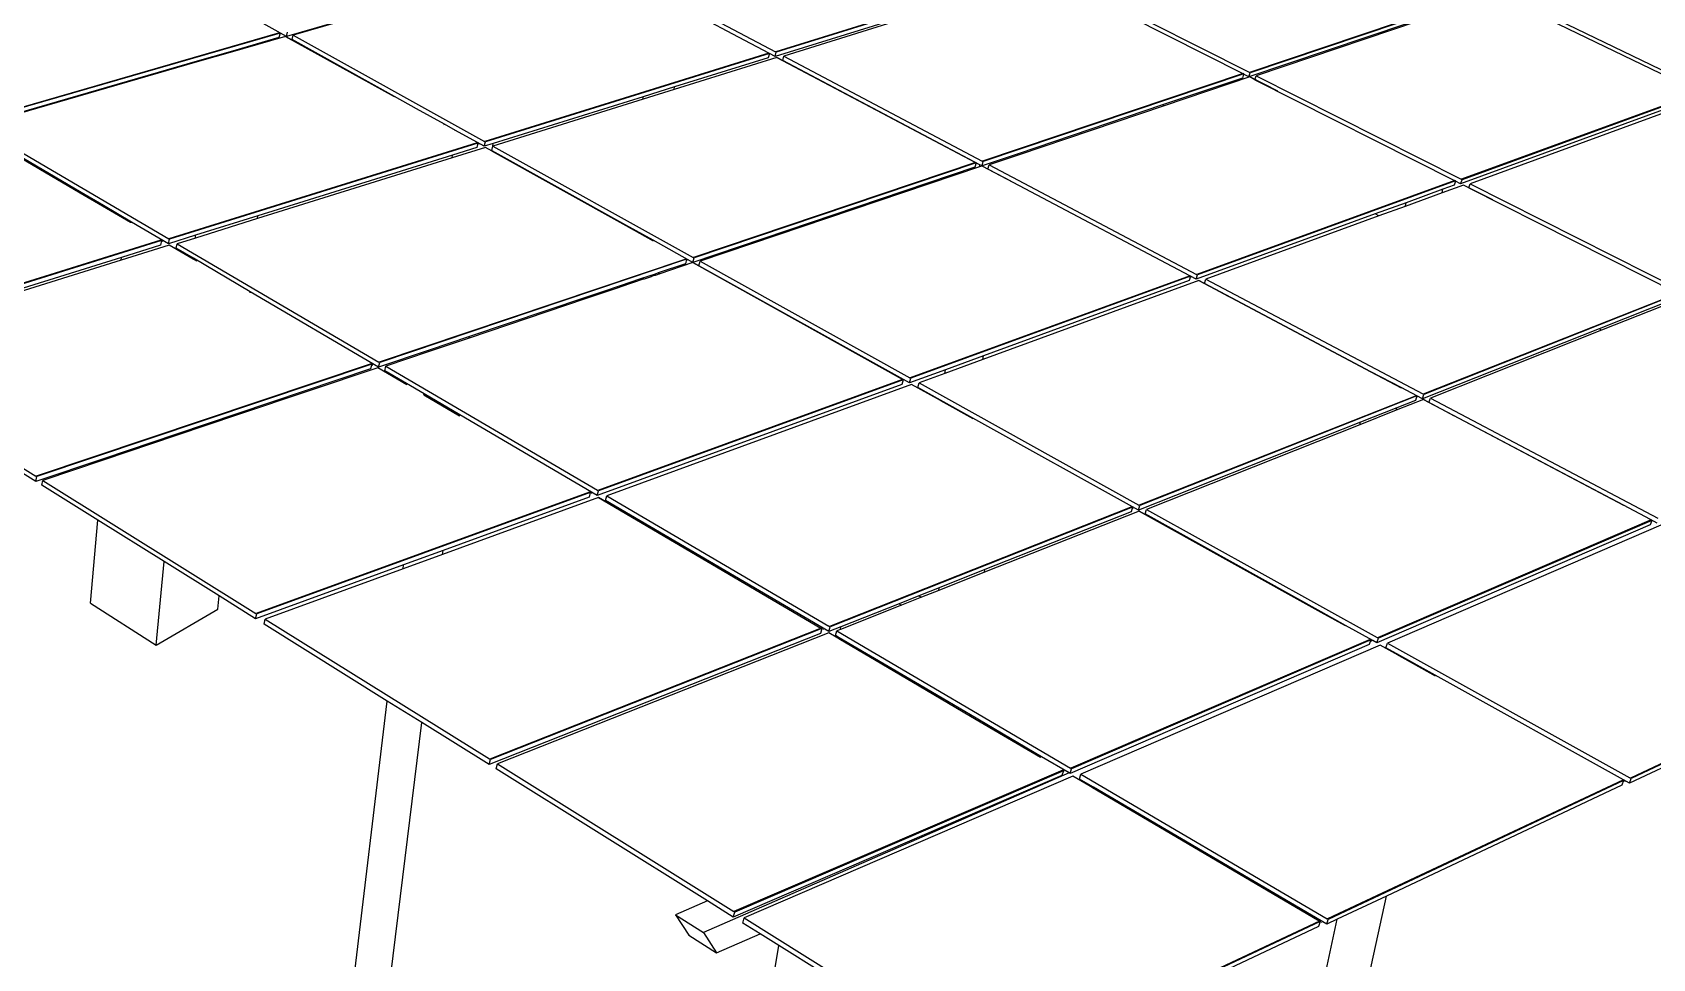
# Model space of a CAD drawing. Header units: inches. Extents: x -1925 to 2960, y -1726 to 1726.
# Drawn here: x 650 to 1847, y -549 to 135 of the extents above; entities that cross this region are included whole.
import ezdxf

# ---------------------------------------------------------------- set-up
doc = ezdxf.new("R2010")
doc.units = ezdxf.units.IN
doc.header["$MEASUREMENT"] = 0

msp = doc.modelspace()

# ---------------------------------------------------------------- linework, layer by layer
for p, q in [((1048.9, 193.5), (837.9, 132.5)), ((1053.8, 194.5), (842.8, 133.4)), ((1058.9, 195.3), (1199.3, 121.1)), ((1393.6, 181.4), (1199.5, 121)), ((1394, 181.2), (1199.9, 120.8)), ((1403.5, 176.4), (1544.6, 105.1)), ((1404.4, 179.2), (1549.4, 106)), ((1333.6, 159.6), (1199.1, 117.6)), ((1335.8, 158.5), (1205.5, 117.8)), ((1727.8, 165.9), (1549.6, 105.9)), ((1728.2, 165.6), (1550.1, 105.6)), ((1736.3, 161.7), (1881.9, 91.2)), ((1737.1, 164.3), (1886.5, 92)), ((837.9, 132.5), (799.4, 153.9)), ((1167.8, 134.2), (1147.4, 145)), ((1694.9, 151.7), (1549.1, 102.6)), ((1694.7, 150.7), (1554.5, 103.4)), ((832.8, 135), (604.2, 69.1)), ((833.2, 134.8), (604.7, 68.9)), ((837.3, 132.5), (796.2, 120.6)), ((833.2, 134.8), (832.4, 131.6)), ((832.6, 135.1), (832.8, 135)), ((832.8, 135), (833.1, 134.9)), ((833.1, 134.9), (833.2, 134.8)), ((833.2, 134.8), (833.4, 134.7)), ((833.9, 134.4), (834, 134.4)), ((837.3, 132.5), (917.4, 88)), ((837.3, 132.5), (837.3, 132.5)), ((856.7, 121.7), (837.3, 132.5)), ((837.9, 132.5), (838.7, 135.7)), ((842.1, 130.2), (842.8, 133.4)), ((842.8, 133.4), (984.2, 54.9)), ((1167.7, 134.2), (1167.8, 134.2)), ((1199.1, 117.6), (1167.8, 134.2)), ((796.2, 121.1), (772, 114.1)), ((796.2, 120.6), (772, 113.6)), ((832.4, 131.6), (796.2, 121.1)), ((796.2, 120.6), (796.2, 121.1)), ((917.7, 88.1), (842.1, 130.2)), ((1194.3, 120.1), (984.4, 54.8)), ((1194.8, 119.9), (984.9, 54.5)), ((1194.8, 119.9), (1193.9, 116.7)), ((1194.2, 120.2), (1194.3, 120.1)), ((1194.3, 120.1), (1194.7, 119.9)), ((1194.7, 119.9), (1194.8, 119.9)), ((1194.8, 119.9), (1195, 119.8)), ((1199.1, 117.6), (1199.9, 120.8)), ((1199.5, 121), (1199.3, 121.1)), ((1199.9, 120.8), (1199.5, 121)), ((772, 114.1), (603.9, 65.5)), ((772, 113.6), (608.8, 66.4)), ((772, 113.6), (772, 114.1)), ((1200.4, 116.9), (1124.4, 93.2)), ((1193.9, 116.7), (1124.7, 95.1)), ((1195.5, 119.5), (1195.6, 119.4)), ((1200.4, 116.9), (1347, 39.4)), ((1200.4, 116.9), (1200.4, 116.9)), ((1220.4, 106.3), (1200.4, 116.9)), ((1204.6, 114.7), (1205.5, 117.8)), ((1350.3, 37.6), (1204.6, 114.7)), ((1205.5, 117.8), (1352.1, 40.3)), ((1544.8, 105), (1352.3, 40.2)), ((1545.3, 104.8), (1352.8, 40)), ((1544.3, 101.7), (1485.3, 81.8)), ((1549.7, 102.5), (1486.5, 81.2)), ((1545.2, 104.6), (1544.3, 101.7)), ((1544.6, 105.1), (1544.8, 105)), ((1544.6, 105.1), (1544.6, 105.1)), ((1544.8, 105), (1544.8, 105)), ((1544.8, 105), (1545.3, 104.8)), ((1545.3, 104.8), (1545.2, 104.6)), ((1549.1, 102.6), (1545.2, 104.6)), ((1545.3, 104.8), (1545.5, 104.7)), ((1546, 104.4), (1546.1, 104.3)), ((1549.1, 102.6), (1550.1, 105.6)), ((1549.6, 105.9), (1549.4, 106)), ((1550.1, 105.6), (1549.6, 105.9)), ((1553.6, 100.5), (1549.7, 102.5)), ((1549.7, 102.5), (1549.7, 102.5)), ((1570.4, 92), (1549.7, 102.5)), ((1553.6, 100.5), (1554.5, 103.4)), ((1553.6, 100.5), (1701, 26)), ((1554.5, 103.4), (1705.9, 27)), ((917.7, 88.1), (917.4, 88)), ((934.1, 79), (917.7, 88.1)), ((1101.4, 86), (990.5, 51.4)), ((1101.6, 87.9), (990.7, 53.3)), ((1124.4, 93.2), (1101.4, 86)), ((1101.4, 86), (1101.6, 87.9)), ((1124.7, 95.1), (1101.6, 87.9)), ((1124.4, 93.2), (1124.7, 95.1)), ((1881.6, 87.8), (1705.5, 23.5)), ((1882.1, 91.1), (1706.1, 26.9)), ((1882.6, 90.8), (1706.6, 26.6)), ((1888.5, 88), (1712.6, 23.6)), ((934.1, 79), (933.8, 78.9)), ((954.7, 67.6), (934.1, 79)), ((1486.5, 81.2), (1378.5, 44.8)), ((1485.3, 81.8), (1378.6, 45.8)), ((1486.5, 81.2), (1485.3, 81.8)), ((602.9, 65.4), (685.5, 16.9)), ((686.3, 17.1), (608.1, 63.1)), ((608.8, 66.4), (750.9, -17)), ((954.3, 67.5), (954.7, 67.6)), ((962.8, 63), (954.7, 67.6)), ((962.8, 62.7), (962.8, 63)), ((984, 51.3), (962.8, 63)), ((978.9, 53.8), (751.1, -17.1)), ((979.3, 53.5), (751.5, -17.3)), ((985, 50.4), (960.4, 42.8)), ((978.5, 50.3), (960.6, 44.7)), ((979.3, 53.5), (978.5, 50.3)), ((978.7, 53.9), (978.9, 53.8)), ((978.9, 53.8), (979.2, 53.6)), ((979.2, 53.6), (979.3, 53.5)), ((979.3, 53.5), (979.6, 53.4)), ((980, 53.1), (980.2, 53.1)), ((984, 51.3), (984.9, 54.5)), ((990.7, 53.3), (984, 51.3)), ((984.4, 54.8), (984.2, 54.9)), ((984.9, 54.5), (984.4, 54.8)), ((990, 47.6), (985, 50.4)), ((985, 50.4), (985, 50.4)), ((1005.2, 39.2), (985, 50.4)), ((989.6, 48.1), (990.5, 51.3)), ((990, 47.9), (989.6, 48.1)), ((990, 47.6), (990, 47.9)), ((1088.7, -6.9), (990, 47.9)), ((990.5, 51.3), (990.7, 53.3)), ((990.5, 51.3), (990.5, 51.4)), ((990.5, 51.4), (1138.4, -30.8)), ((960.4, 42.8), (816.6, -2.1)), ((960.6, 44.7), (816.8, -0.1)), ((960.4, 42.8), (960.6, 44.7)), ((990, 47.6), (1088.7, -7.2)), ((1347.2, 39.3), (1138.6, -30.9)), ((1347.6, 39), (1139.1, -31.2)), ((1350.1, 36), (1143.6, -33.7)), ((1347.6, 39), (1346.7, 35.8)), ((1347, 39.3), (1347.2, 39.3)), ((1347.2, 39.3), (1347.5, 39.1)), ((1347.5, 39.1), (1347.6, 39)), ((1347.6, 39), (1347.9, 38.9)), ((1348.4, 38.6), (1348.5, 38.5)), ((1350.1, 36), (1350.3, 37.6)), ((1352.1, 36.6), (1350.1, 36)), ((1351.9, 36.8), (1350.3, 37.6)), ((1378.6, 45.8), (1351.9, 36.8)), ((1351.9, 36.8), (1352.8, 40)), ((1352.3, 40.2), (1352.1, 40.3)), ((1352.1, 36.6), (1352.1, 36.6)), ((1373.1, 25.5), (1352.1, 36.6)), ((1352.8, 40), (1352.3, 40.2)), ((1356.3, 34.4), (1357.3, 37.6)), ((1378.5, 44.8), (1357.3, 37.6)), ((1357.3, 37.6), (1510.5, -43.4)), ((1378.5, 44.8), (1378.6, 45.8)), ((1346.7, 35.8), (1138.2, -34.5)), ((1375, 24.6), (1356.3, 34.4)), ((1375, 24.5), (1375, 24.6)), ((1510.2, -47), (1375, 24.6)), ((1701.3, 25.9), (1510.7, -43.5)), ((1701.7, 25.7), (1511.2, -43.7)), ((1701.7, 25.5), (1700.7, 22.6)), ((1701.1, 26), (1701.3, 25.9)), ((1701.3, 25.9), (1701.6, 25.7)), ((1701.6, 25.7), (1701.7, 25.7)), ((1701.7, 25.7), (1701.7, 25.5)), ((1701.7, 25.7), (1702, 25.6)), ((1705.5, 23.5), (1701.7, 25.5)), ((1702.5, 25.3), (1702.7, 25.2)), ((1705.5, 23.5), (1706.6, 26.6)), ((1706.1, 26.9), (1705.9, 27)), ((1706.6, 26.6), (1706.1, 26.9)), ((686.3, 17.1), (685.5, 16.9)), ((685.5, 16.9), (702, 7.2)), ((702.8, 7.5), (686.3, 17.1)), ((1692, 16.9), (1664.7, 6.9)), ((1692.5, 19.6), (1665.3, 9.6)), ((1707.7, 22.6), (1692, 16.9)), ((1692, 16.9), (1692.5, 19.6)), ((1700.7, 22.6), (1692.5, 19.6)), ((1711.6, 20.7), (1707.7, 22.6)), ((1707.7, 22.6), (1707.7, 22.6)), ((1729.4, 11.7), (1707.7, 22.6)), ((1711.6, 20.7), (1712.6, 23.6)), ((1711.6, 20.7), (1865.9, -57.3)), ((1712.6, 23.6), (1870.7, -56.2)), ((702.8, 7.5), (702, 7.2)), ((702, 7.2), (722.7, -4.9)), ((723.5, -4.7), (702.8, 7.5)), ((1642.4, 1.3), (1510.2, -47)), ((1665.3, 9.6), (1642.4, 1.3)), ((1645.2, -0.2), (1642.4, 1.3)), ((1664.7, 6.9), (1645.2, -0.2)), ((1664.7, 6.9), (1665.3, 9.6)), ((722.7, -4.9), (723.5, -4.7)), ((750.7, -20.7), (723.5, -4.7)), ((816.6, -2.1), (770.6, -16.5)), ((816.8, -0.1), (770.8, -14.5)), ((816.6, -2.1), (816.8, -0.1)), ((1088.7, -7.2), (1088.7, -6.9)), ((1108.9, -18.2), (1088.7, -6.9)), ((1088.7, -7.2), (1108.9, -18.5)), ((1645.2, -0.2), (1517.3, -47)), ((745.2, -18.1), (497.1, -95.3)), ((745.6, -18.4), (497.6, -95.6)), ((751.3, -21.7), (715.8, -32.8)), ((744.8, -21.8), (715.9, -30.8)), ((745.6, -18.4), (744.8, -21.8)), ((745, -18.1), (745.2, -18.1)), ((745.2, -18.1), (745.5, -18.3)), ((745.5, -18.3), (745.6, -18.4)), ((745.6, -18.4), (745.8, -18.5)), ((746.3, -18.8), (746.5, -18.9)), ((770.8, -14.5), (750.7, -20.7)), ((750.7, -20.7), (751.5, -17.3)), ((751.1, -17.1), (750.9, -17)), ((751.5, -17.3), (751.1, -17.1)), ((769.1, -32.2), (751.3, -21.7)), ((751.3, -21.7), (751.3, -21.7)), ((771.6, -33.7), (751.3, -21.7)), ((756.4, -24), (757.2, -20.7)), ((770.6, -16.5), (757.2, -20.7)), ((757.2, -20.7), (906.1, -108.1)), ((770.6, -16.5), (770.8, -14.5)), ((1108.9, -18.5), (1108.9, -18.2)), ((1138.2, -34.5), (1108.9, -18.2)), ((715.8, -32.8), (525.5, -92.2)), ((715.9, -30.8), (525.6, -90.1)), ((715.8, -32.8), (715.9, -30.8)), ((769.2, -31.5), (756.4, -24)), ((769.1, -32.2), (769.2, -31.5)), ((811.1, -56.2), (769.2, -31.5)), ((1133.1, -32), (906.4, -108.2)), ((1133.6, -32.2), (906.8, -108.5)), ((1132.7, -35.5), (1112.7, -42.2)), ((1138.1, -34.7), (1113.9, -42.9)), ((1133.6, -32.2), (1132.7, -35.5)), ((1132.9, -31.9), (1133.1, -32)), ((1133.1, -32), (1133.4, -32.2)), ((1133.4, -32.2), (1133.6, -32.2)), ((1133.6, -32.2), (1133.8, -32.3)), ((1134.3, -32.6), (1134.5, -32.7)), ((1138.1, -34.7), (1293, -120.9)), ((1138.1, -34.7), (1138.1, -34.7)), ((1159.3, -46.5), (1138.1, -34.7)), ((1138.2, -34.5), (1139.1, -31.2)), ((1138.6, -30.9), (1138.4, -30.8)), ((1139.1, -31.2), (1138.6, -30.9)), ((1142.7, -37), (1143.6, -33.7)), ((1143.6, -33.7), (1298.5, -119.7)), ((1101.5, -47), (1085.1, -52.6)), ((1098.8, -46.9), (1085.2, -51.5)), ((1099.5, -46.7), (1098.8, -46.9)), ((1099.1, -46.9), (1098.8, -46.9)), ((1099.1, -46.9), (1099.3, -47)), ((1099.9, -47), (1099.1, -46.9)), ((1099.3, -47), (1099.5, -47)), ((1110.3, -43.1), (1099.5, -46.7)), ((1102.2, -46.8), (1099.5, -46.7)), ((1099.5, -47), (1099.8, -47)), ((1099.8, -47), (1099.9, -47)), ((1101.5, -47), (1099.9, -47)), ((1102.2, -46.8), (1101.5, -47)), ((1107.3, -45.1), (1102.2, -46.8)), ((1108.2, -44.8), (1107.3, -45.1)), ((1107.3, -45), (1107.5, -44.9)), ((1107.3, -45.1), (1107.3, -45)), ((1107.5, -44.9), (1107.6, -44.8)), ((1107.6, -44.8), (1107.9, -44.8)), ((1107.9, -44.8), (1108.1, -44.8)), ((1108.1, -44.8), (1108.2, -44.8)), ((1110.4, -44.1), (1108.2, -44.8)), ((1112.7, -42.2), (1110.3, -43.1)), ((1110.3, -43.1), (1110.4, -44.1)), ((1113.9, -42.9), (1110.4, -44.1)), ((1112.7, -42.2), (1113.9, -42.9)), ((1298.3, -123.5), (1142.7, -37)), ((1505.6, -44.5), (1298.7, -119.9)), ((1506, -44.8), (1299.2, -120.1)), ((1506, -44.8), (1505, -48)), ((1505.4, -44.4), (1505.6, -44.5)), ((1505.6, -44.5), (1505.9, -44.7)), ((1505.9, -44.7), (1506, -44.8)), ((1506, -44.8), (1506.3, -44.9)), ((1506.8, -45.2), (1507, -45.3)), ((1510.2, -47), (1511.2, -43.7)), ((1510.7, -43.5), (1510.5, -43.4)), ((1511.2, -43.7), (1510.7, -43.5)), ((1516.3, -50.2), (1517.3, -47)), ((1517.3, -47), (1677.7, -131.7)), ((811, -56.9), (811.1, -56.2)), ((906, -111.9), (811.1, -56.2)), ((1074.9, -56), (1058.6, -61.5)), ((1073.7, -55.4), (1058.8, -60.4)), ((1083.1, -52.2), (1073.7, -55.4)), ((1074.9, -56), (1073.7, -55.4)), ((1083, -53.3), (1074.9, -56)), ((1083, -53.3), (1083.1, -52.2)), ((1085.1, -52.6), (1083, -53.3)), ((1085.2, -51.5), (1083.1, -52.2)), ((1085.1, -52.6), (1085.2, -51.5)), ((1512.1, -48), (1352.5, -106.3)), ((1505, -48), (1353, -103.5)), ((1512.1, -48), (1639.3, -115.3)), ((1512.1, -48), (1512.1, -48)), ((1534.1, -59.6), (1512.1, -48)), ((1639.3, -115.3), (1516.3, -50.2)), ((1866.1, -57.4), (1677.9, -131.8)), ((1866.6, -57.6), (1678.4, -132.1)), ((1058.6, -61.5), (973, -90.4)), ((1058.8, -60.4), (973.1, -89.3)), ((1058.6, -61.5), (1058.8, -60.4)), ((1865.5, -60.8), (1807.9, -83.6)), ((1871.4, -60.1), (1809.7, -84.5)), ((1807.9, -83.6), (1677.3, -135.4)), ((1809.7, -84.5), (1807.9, -83.6)), ((973, -90.4), (943.3, -100.4)), ((973.1, -89.3), (943.4, -99.3)), ((973, -90.4), (973.1, -89.3)), ((1809.7, -84.5), (1683.3, -134.7)), ((503.2, -99.1), (652.8, -192.4)), ((943.4, -99.3), (906, -111.9)), ((943.3, -100.4), (911.4, -111.2)), ((943.3, -100.4), (943.4, -99.3)), ((1352.5, -106.3), (1324.4, -116.6)), ((1353, -103.5), (1324.9, -113.8)), ((1352.5, -106.3), (1353, -103.5)), ((652.7, -196.4), (523.9, -116)), ((900.4, -109.4), (653, -192.5)), ((900.9, -109.6), (653.5, -192.8)), ((905.4, -112.3), (801.8, -147.2)), ((900, -113.1), (801.9, -146.1)), ((900.9, -109.6), (900, -113.1)), ((900.2, -109.3), (900.4, -109.4)), ((900.4, -109.4), (900.8, -109.6)), ((900.8, -109.6), (900.9, -109.6)), ((900.9, -109.6), (901.1, -109.8)), ((901.6, -110.1), (901.8, -110.2)), ((905.4, -112.3), (905.4, -112.3)), ((926.8, -124.9), (905.4, -112.3)), ((906, -111.9), (906.8, -108.5)), ((906.4, -108.2), (906.1, -108.1)), ((906.8, -108.5), (906.4, -108.2)), ((910.5, -114.6), (911.4, -111.2)), ((939.6, -131.6), (910.5, -114.6)), ((911.4, -111.2), (1067.7, -202.9)), ((1324.9, -113.8), (1298.3, -123.5)), ((1298.7, -119.9), (1298.5, -119.7)), ((1324.4, -116.6), (1305.4, -123.5)), ((1324.4, -116.6), (1324.9, -113.8)), ((1639.3, -115.3), (1639.3, -115.3)), ((1639.3, -115.3), (1661.6, -127.1)), ((1661.6, -127), (1639.3, -115.3)), ((939.5, -132.3), (939.6, -131.6)), ((966, -147.2), (939.6, -131.6)), ((1292.7, -124.6), (1067.4, -206.8)), ((1293.2, -121), (1067.9, -203)), ((1293.7, -121.3), (1068.4, -203.3)), ((1299.8, -124.7), (1074.6, -206.9)), ((1293.7, -121.3), (1292.7, -124.6)), ((1293, -120.9), (1293.2, -121)), ((1293.2, -121), (1293.6, -121.2)), ((1293.6, -121.2), (1293.7, -121.3)), ((1293.7, -121.3), (1293.9, -121.4)), ((1294.5, -121.7), (1294.6, -121.8)), ((1298.3, -123.5), (1299.2, -120.1)), ((1299.2, -120.1), (1298.7, -119.9)), ((1321.1, -136.5), (1299.8, -124.7)), ((1299.8, -124.7), (1299.8, -124.7)), ((1322.1, -137), (1299.8, -124.7)), ((1304.4, -126.9), (1305.4, -123.5)), ((1321.1, -136.2), (1304.4, -126.9)), ((1305.4, -123.5), (1467.8, -213.8)), ((1661.6, -127.1), (1661.6, -127)), ((1677.3, -135.4), (1661.6, -127)), ((939.5, -132.3), (965.9, -147.9)), ((1321.1, -136.5), (1321.1, -136.2)), ((1345.1, -149.5), (1321.1, -136.2)), ((1321.1, -136.5), (1345.1, -149.9)), ((1672.7, -133), (1468.1, -213.9)), ((1673.2, -133.2), (1468.6, -214.2)), ((1658.4, -142), (1631.5, -152.6)), ((1678.1, -135.8), (1658, -143.8)), ((1658, -143.8), (1658.4, -142)), ((1672.2, -136.5), (1658.4, -142)), ((1673.2, -133.2), (1672.2, -136.5)), ((1672.6, -132.9), (1672.7, -133)), ((1672.7, -133), (1673.1, -133.2)), ((1673.1, -133.2), (1673.2, -133.2)), ((1673.2, -133.2), (1673.5, -133.4)), ((1674, -133.7), (1674.2, -133.8)), ((1677.3, -135.4), (1678.4, -132.1)), ((1677.9, -131.8), (1677.7, -131.7)), ((1678.4, -132.1), (1677.9, -131.8)), ((1678.1, -135.8), (1826, -214)), ((1678.1, -135.8), (1678.1, -135.8)), ((1701.1, -148), (1678.1, -135.8)), ((1682.2, -138), (1683.3, -134.7)), ((1826, -214), (1682.2, -138)), ((1683.3, -134.7), (1851.3, -223.4)), ((801.8, -147.2), (756.5, -162.5)), ((801.9, -146.1), (756.6, -161.4)), ((801.8, -147.2), (801.9, -146.1)), ((965.9, -147.9), (966, -147.2)), ((1067.4, -206.8), (966, -147.2)), ((1345.1, -149.9), (1345.1, -149.5)), ((1467.5, -217.6), (1345.1, -149.5)), ((1631.5, -152.6), (1467.5, -217.6)), ((1631.2, -154.5), (1473.5, -217)), ((1658, -143.8), (1631.2, -154.5)), ((1631.2, -154.5), (1631.5, -152.6)), ((756.5, -162.5), (702.5, -180.7)), ((756.6, -161.4), (702.6, -179.6)), ((756.5, -162.5), (756.6, -161.4)), ((702.6, -179.6), (652.7, -196.4)), ((702.5, -180.7), (702.6, -179.6)), ((702.5, -180.7), (658, -195.7)), ((652.7, -196.4), (653.5, -192.8)), ((653, -192.5), (652.8, -192.4)), ((653.5, -192.8), (653, -192.5)), ((657.2, -199.2), (658, -195.7)), ((698.5, -225), (657.2, -199.2)), ((658, -195.7), (815.3, -293.8)), ((1067.4, -206.8), (1068.4, -203.3)), ((1067.9, -203), (1067.7, -202.9)), ((1068.4, -203.3), (1067.9, -203)), ((1061.9, -204.3), (815.5, -293.9)), ((1062.4, -204.6), (816, -294.2)), ((1068.6, -208.2), (953.3, -250.3)), ((1061.5, -208), (953.7, -247.3)), ((1062.4, -204.6), (1061.5, -208)), ((1061.7, -204.2), (1061.9, -204.3)), ((1061.9, -204.3), (1062.3, -204.5)), ((1062.3, -204.5), (1062.4, -204.6)), ((1062.4, -204.6), (1062.6, -204.7)), ((1063.2, -205), (1063.4, -205.1)), ((1068.6, -208.2), (1232.8, -304.7)), ((1068.6, -208.2), (1068.6, -208.2)), ((1091.1, -221.4), (1068.6, -208.2)), ((1073.7, -210.4), (1074.6, -206.9)), ((1238.6, -307.3), (1073.7, -210.4)), ((1074.6, -206.9), (1238.8, -303.3)), ((1462.5, -215.2), (1239.1, -303.5)), ((1463, -215.4), (1239.6, -303.8)), ((1463, -215.4), (1462, -218.8)), ((1462.3, -215.1), (1462.5, -215.2)), ((1462.5, -215.2), (1462.9, -215.4)), ((1462.9, -215.4), (1463, -215.4)), ((1463, -215.4), (1463.3, -215.6)), ((1467.5, -217.6), (1468.6, -214.2)), ((1468.1, -213.9), (1467.8, -213.8)), ((1468.6, -214.2), (1468.1, -213.9)), ((1826, -214), (1826, -214)), ((1845.8, -224.5), (1826, -214)), ((693, -286.4), (698.5, -225)), ((747.5, -255.6), (698.5, -225)), ((1468, -218.2), (1353.8, -263.5)), ((1462, -218.8), (1354.1, -261.5)), ((1463.8, -215.9), (1464, -216)), ((1468, -218.2), (1602.3, -292.9)), ((1468, -218.2), (1468, -218.2)), ((1491.3, -231.2), (1468, -218.2)), ((1472.5, -220.4), (1473.5, -217)), ((1602.4, -292.6), (1472.5, -220.4)), ((1473.5, -217), (1644, -311.6)), ((1846.4, -224.8), (1644.2, -311.8)), ((1846.9, -225.1), (1644.8, -312.1)), ((1846.9, -225.1), (1845.7, -228.4)), ((1845.8, -224.5), (1845.8, -224.5)), ((1850.9, -227.2), (1845.8, -224.5)), ((1846.2, -224.7), (1846.4, -224.8)), ((1846.4, -224.8), (1846.8, -225)), ((1846.8, -225), (1846.9, -225.1)), ((1846.9, -225.1), (1847.1, -225.2)), ((1845.7, -228.4), (1643.6, -315.5)), ((1853.6, -228.6), (1651.6, -315.8)), ((953.3, -250.3), (924.1, -261)), ((953.7, -247.3), (924.5, -258)), ((953.3, -250.3), (953.7, -247.3)), ((741.6, -317.2), (747.5, -255.6)), ((788.1, -280.9), (747.5, -255.6)), ((924.5, -258), (815.1, -297.8)), ((924.1, -261), (822.3, -298.1)), ((924.1, -261), (924.5, -258)), ((1354.1, -261.5), (1320.2, -275)), ((1353.8, -263.5), (1354.1, -261.5)), ((1320.2, -275), (1305.3, -280.9)), ((1353.8, -263.5), (1319.9, -276.9)), ((1319.9, -276.9), (1320.2, -275)), ((693, -286.4), (741.6, -317.2)), ((787.1, -290.8), (788.1, -280.9)), ((815.1, -297.8), (788.1, -280.9)), ((1290.7, -286.7), (1247.6, -303.7)), ((1305.3, -280.9), (1290.7, -286.7)), ((1290.7, -286.7), (1292.5, -287.7)), ((1307.2, -281.9), (1292.5, -287.7)), ((1305.3, -280.9), (1307.2, -281.9)), ((1319.9, -276.9), (1307.2, -281.9)), ((741.6, -317.2), (787.1, -290.8)), ((815.1, -297.8), (816, -294.2)), ((815.5, -293.9), (815.3, -293.8)), ((816, -294.2), (815.5, -293.9)), ((821.4, -301.7), (822.3, -298.1)), ((822.3, -298.1), (987.9, -401.4)), ((1292.5, -287.7), (1247.3, -305.7)), ((1602.3, -292.9), (1602.4, -292.6)), ((1602.3, -292.9), (1620.2, -302.9)), ((1620.6, -302.7), (1602.4, -292.6)), ((912.4, -358.6), (821.4, -301.7)), ((1232.6, -308.7), (987.7, -405.6)), ((1233.1, -304.8), (988.2, -401.6)), ((1233.6, -305.1), (988.7, -401.9)), ((1238.6, -308.1), (993.8, -405.1)), ((1233.6, -305.1), (1232.6, -308.7)), ((1232.9, -304.7), (1233.1, -304.8)), ((1233.1, -304.8), (1233.5, -305.1)), ((1233.5, -305.1), (1233.6, -305.1)), ((1233.6, -305.1), (1233.8, -305.3)), ((1234.4, -305.6), (1234.6, -305.7)), ((1247.6, -303.7), (1238.6, -307.3)), ((1238.6, -307.3), (1239.6, -303.8)), ((1246.1, -312.5), (1238.6, -308.1)), ((1238.6, -308.1), (1238.6, -308.1)), ((1262.2, -322), (1238.6, -308.1)), ((1239.1, -303.5), (1238.8, -303.3)), ((1239.6, -303.8), (1239.1, -303.5)), ((1243.6, -310.2), (1244.6, -306.7)), ((1246.3, -311.8), (1243.6, -310.2)), ((1247.3, -305.7), (1244.6, -306.7)), ((1244.6, -306.7), (1417.3, -408.1)), ((1247.3, -305.7), (1247.6, -303.7)), ((1620.6, -302.7), (1620.2, -302.9)), ((1640.7, -313.9), (1620.6, -302.7)), ((1246.1, -312.5), (1246.3, -311.8)), ((1246.1, -312.5), (1305.5, -347.4)), ((1305.6, -346.7), (1246.3, -311.8)), ((1638.1, -316.9), (1417, -412.1)), ((1638.7, -313.1), (1417.6, -408.2)), ((1639.2, -313.4), (1418.1, -408.6)), ((1646, -317.2), (1425, -412.6)), ((1638.8, -314.7), (1638.1, -316.9)), ((1638.5, -313), (1638.7, -313.1)), ((1638.7, -313.1), (1639.1, -313.4)), ((1639.2, -313.4), (1638.8, -314.7)), ((1640.7, -313.9), (1638.8, -314.7)), ((1639.1, -313.4), (1639.2, -313.4)), ((1639.2, -313.4), (1639.5, -313.6)), ((1640.1, -313.9), (1640.3, -314)), ((1643.6, -315.5), (1640.7, -313.9)), ((1643.6, -315.5), (1644.8, -312.1)), ((1644.2, -311.8), (1644, -311.6)), ((1644.8, -312.1), (1644.2, -311.8)), ((1658.1, -323.9), (1646, -317.2)), ((1646, -317.2), (1646, -317.2)), ((1670.5, -330.8), (1646, -317.2)), ((1650.4, -319.3), (1651.6, -315.8)), ((1658.4, -323.8), (1650.4, -319.3)), ((1651.6, -315.8), (1830.7, -415.4)), ((2030, -322), (1831, -415.5)), ((2030.6, -322.2), (1831.6, -415.8)), ((1658.1, -323.9), (1658.4, -323.8)), ((1658.1, -323.9), (1686.8, -339.9)), ((1686.8, -339.5), (1658.4, -323.8)), ((1305.5, -347.4), (1305.6, -346.7)), ((1343.5, -368.9), (1305.6, -346.7)), ((1686.8, -339.9), (1686.8, -339.5)), ((1830.3, -419.3), (1686.8, -339.5)), ((2006.6, -336.3), (1830.3, -419.3)), ((860.7, -791.2), (912.4, -358.6)), ((938, -374.5), (912.4, -358.6)), ((1305.5, -347.4), (1343.4, -369.7)), ((1343.4, -369.7), (1343.5, -368.9)), ((1343.4, -369.7), (1395.1, -400.1)), ((1395.9, -399.7), (1343.5, -368.9)), ((886.5, -792.6), (938, -374.5)), ((987.7, -405.6), (938, -374.5)), ((987.7, -405.6), (988.7, -401.9)), ((988.2, -401.6), (987.9, -401.4)), ((988.7, -401.9), (988.2, -401.6)), ((992.8, -408.7), (993.8, -405.1)), ((993.8, -405.1), (1168.4, -514)), ((1395.9, -399.7), (1395.1, -400.1)), ((1416.3, -411.7), (1395.9, -399.7)), ((1149, -506.3), (992.8, -408.7)), ((1416.3, -411.7), (1146, -529.5)), ((1411, -413.6), (1168.1, -518.2)), ((1411.6, -409.7), (1168.6, -514.2)), ((1412.1, -410.1), (1169.2, -514.5)), ((1419, -414.1), (1176.2, -518.8)), ((1412.1, -410.1), (1411, -413.6)), ((1411.4, -409.6), (1411.6, -409.7)), ((1411.6, -409.7), (1412, -410)), ((1412, -410), (1412.1, -410.1)), ((1412.1, -410.1), (1412.4, -410.2)), ((1413, -410.6), (1413.2, -410.7)), ((1417, -412.1), (1416.3, -411.7)), ((1417, -412.1), (1418.1, -408.6)), ((1417.6, -408.2), (1417.3, -408.1)), ((1418.1, -408.6), (1417.6, -408.2)), ((1433.5, -422.6), (1419, -414.1)), ((1419, -414.1), (1419, -414.1)), ((1443.8, -428.7), (1419, -414.1)), ((1423.9, -416.2), (1425, -412.6)), ((1434.3, -422.3), (1423.9, -416.2)), ((1425, -412.6), (1607, -519.4)), ((1825.5, -417), (1607.2, -519.5)), ((1826, -417.3), (1607.8, -519.9)), ((1826, -417.3), (1824.8, -420.8)), ((1825.2, -416.9), (1825.5, -417)), ((1825.5, -417), (1825.9, -417.2)), ((1825.9, -417.2), (1826, -417.3)), ((1826, -417.3), (1826.3, -417.5)), ((1826.9, -417.8), (1827.1, -417.9)), ((1830.3, -419.3), (1831.6, -415.8)), ((1831, -415.5), (1830.7, -415.4)), ((1831.6, -415.8), (1831, -415.5)), ((1433.5, -422.6), (1434.3, -422.3)), ((1433.5, -422.6), (1601, -521)), ((1606.6, -523.5), (1434.3, -422.3)), ((1824.8, -420.8), (1650.9, -502.7)), ((1493.9, -1214.8), (1650.9, -502.7)), ((1650.9, -502.7), (1614.4, -519.8)), ((1149, -506.3), (1125.4, -516.5)), ((1168.1, -518.2), (1149, -506.3)), ((1168.1, -518.2), (1169.2, -514.5)), ((1168.6, -514.2), (1168.4, -514)), ((1169.2, -514.5), (1168.6, -514.2)), ((1125.4, -516.5), (1135.2, -531.7)), ((1125.4, -516.5), (1146, -529.5)), ((1175.1, -522.6), (1176.2, -518.8)), ((1187.9, -530.6), (1175.1, -522.6)), ((1176.2, -518.8), (1360.6, -633.9)), ((1600.6, -525.2), (1360.3, -638.2)), ((1601.2, -521.2), (1360.9, -634.1)), ((1601.8, -521.5), (1361.5, -634.4)), ((1466.2, -1206.1), (1614.4, -519.8)), ((1601.8, -521.5), (1600.6, -525.2)), ((1601, -521.1), (1601.2, -521.2)), ((1601.2, -521.2), (1601.7, -521.4)), ((1601.7, -521.4), (1601.8, -521.5)), ((1601.8, -521.5), (1602.1, -521.7)), ((1602.7, -522), (1602.9, -522.2)), ((1614.4, -519.8), (1606.6, -523.5)), ((1606.6, -523.5), (1607.8, -519.9)), ((1607.2, -519.5), (1607, -519.4)), ((1607.8, -519.9), (1607.2, -519.5)), ((1135.2, -531.7), (1155.8, -544.7)), ((1146, -529.5), (1155.8, -544.7)), ((1155.8, -544.7), (1187.9, -530.6)), ((1201.7, -539.2), (1187.9, -530.6)), ((1098, -1182.4), (1201.7, -539.2)), ((1234.1, -559.4), (1201.7, -539.2))]:
    msp.add_line(p, q)

doc.saveas('drawing.dxf')
